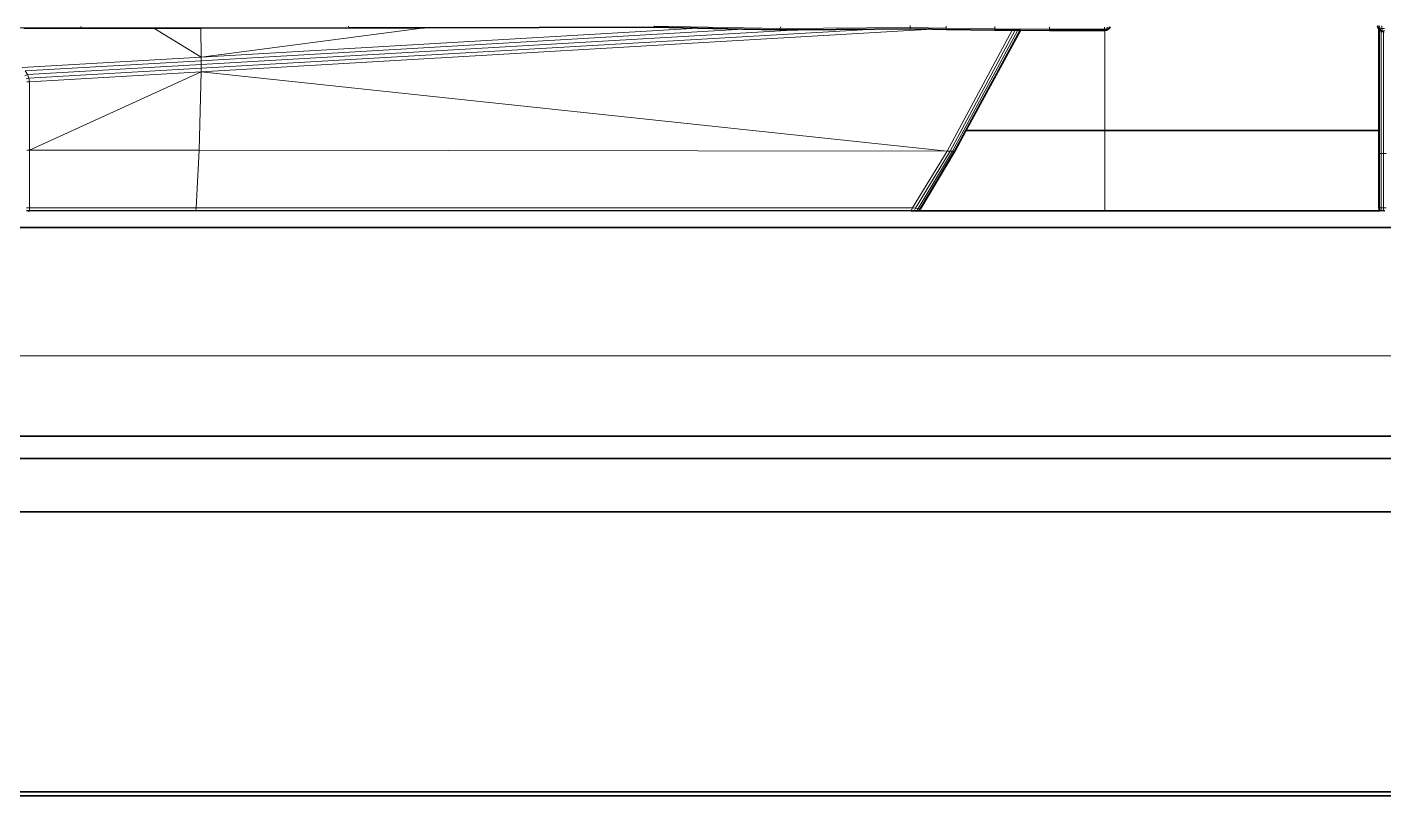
# Model space of a CAD drawing. Header units: inches. Extents: x 1 to 101, y 1 to 36.
# Drawn here: x 82.14 to 91.28, y 5.05 to 10.23 of the extents above; entities that cross this region are included whole.
import ezdxf

# ---------------------------------------------------------------- set-up
doc = ezdxf.new("R2010")
doc.units = ezdxf.units.IN
doc.header["$MEASUREMENT"] = 0
doc.layers.add('Default', color=7, linetype='Continuous')

msp = doc.modelspace()

# ---------------------------------------------------------------- linework, layer by layer
at = {"layer": 'Default', "color": 253, "lineweight": 0, "true_color": 0xaeaeae, "transparency": 33554687}
for p, q in [((82.5053, 10.2294), (82.5062, 10.2204)), ((82.5062, 10.2204), (82.5053, 10.2294)), ((84.3075, 10.2309), (84.3082, 10.2221)), ((82.5062, 10.2204), (80.7495, 10.2193)), ((84.3082, 10.2221), (82.5062, 10.2204))]:
    msp.add_line(p, q, dxfattribs=at).dxf.unprotected_set("ltscale", 0)
at = {"layer": 'Default', "color": 7, "lineweight": 15, "ltscale": 5.289577, "transparency": 33554687}
for p, q in [((82.5062, 10.2204), (82.5053, 10.2294)), ((84.3075, 10.2309), (84.3082, 10.2221)), ((86.3668, 10.2316), (86.3624, 10.225)), ((87.212, 10.2152), (86.3668, 10.2316)), ((88.0872, 10.2231), (88.0869, 10.2372)), ((88.3307, 10.2183), (88.3305, 10.2324)), ((91.2409, 10.2192), (91.2377, 10.236)), ((91.2479, 10.2344), (91.249, 10.2193)), ((91.2628, 10.2333), (91.263, 10.2169)), ((80.7495, 10.2193), (82.5062, 10.2204)), ((84.3082, 10.2221), (82.5062, 10.2204)), ((82.5062, 10.2204), (82.5071, 10.2183)), ((83.3114, 10.2191), (83.3153, 10.0235)), ((88.2366, 10.2106), (83.315, 9.9245)), ((83.3153, 10.0235), (86.6588, 10.2179)), ((87.8474, 10.2115), (83.3155, 9.9492)), ((86.9607, 10.2117), (83.3157, 9.9988)), ((83.3157, 9.974), (87.332, 10.2075)), ((84.3082, 10.2221), (84.309, 10.2202)), ((84.8174, 10.2211), (84.3082, 10.2221)), ((86.3624, 10.225), (84.8174, 10.2211)), ((86.3624, 10.225), (86.3619, 10.2241)), ((86.6588, 10.2179), (86.3624, 10.225)), ((87.2087, 10.2078), (86.9607, 10.2117)), ((87.2086, 10.2066), (87.2087, 10.2078)), ((87.2087, 10.2078), (87.212, 10.2152)), ((87.332, 10.2075), (87.2087, 10.2078)), ((87.212, 10.2152), (87.2179, 10.2277)), ((88.0872, 10.2231), (87.212, 10.2152)), ((88.0876, 10.2148), (87.8474, 10.2115)), ((88.3307, 10.2183), (88.0872, 10.2231)), ((88.0876, 10.2148), (88.0872, 10.2231)), ((88.0881, 10.2134), (88.0876, 10.2148)), ((88.2366, 10.2106), (88.0876, 10.2148)), ((88.3309, 10.2101), (88.2366, 10.2106)), ((88.6566, 10.2147), (88.3307, 10.2183)), ((88.3309, 10.2101), (88.3307, 10.2183)), ((88.6568, 10.2065), (88.3309, 10.2101)), ((88.3312, 10.2088), (88.3309, 10.2101)), ((88.7736, 10.2046), (88.3375, 9.3899)), ((88.3559, 9.3899), (88.7949, 10.2045)), ((88.3729, 9.3899), (88.8131, 10.2044)), ((88.384, 9.3899), (88.8253, 10.2043)), ((88.6566, 10.2147), (88.6565, 10.2287)), ((89.0247, 10.2125), (88.6566, 10.2147)), ((88.6568, 10.2065), (88.6566, 10.2147)), ((88.657, 10.2053), (88.6568, 10.2065)), ((88.7736, 10.2046), (88.6568, 10.2065)), ((89.0247, 10.2043), (88.8297, 10.2043)), ((89.0246, 10.2032), (89.0247, 10.2043)), ((89.0247, 10.2125), (89.0247, 10.2264)), ((89.396, 10.212), (89.0247, 10.2125)), ((89.0247, 10.2043), (89.0247, 10.2125)), ((89.3958, 10.204), (89.0247, 10.2043)), ((89.3956, 10.2025), (89.3958, 10.204)), ((89.3958, 10.204), (89.396, 10.212)), ((89.3971, 10.2028), (89.3958, 10.204)), ((89.396, 10.212), (89.3962, 10.2254)), ((89.396, 10.212), (89.4113, 10.2133)), ((89.3973, 9.5285), (89.3971, 10.2028)), ((89.4128, 10.2072), (89.4041, 10.2041)), ((89.4113, 10.2133), (89.4128, 10.226)), ((89.4113, 10.2133), (89.4229, 10.2173)), ((89.4128, 10.2072), (89.4113, 10.2133)), ((89.4197, 10.2104), (89.4128, 10.2072)), ((89.4128, 10.2058), (89.4128, 10.2072)), ((89.4229, 10.2173), (89.4264, 10.2283)), ((89.4264, 10.215), (89.4229, 10.2173)), ((91.237, 10.2206), (91.2409, 10.2192)), ((91.2409, 10.2192), (91.249, 10.2193)), ((91.2414, 10.214), (91.2409, 10.2192)), ((91.2466, 10.2061), (91.2459, 9.3737)), ((91.2484, 10.2057), (91.2525, 10.208)), ((91.249, 10.2193), (91.2525, 10.208)), ((91.249, 10.2193), (91.263, 10.2169)), ((91.2525, 10.208), (91.2642, 10.204)), ((91.257, 10.199), (91.257, 9.3738)), ((91.2613, 10.1977), (91.257, 10.199)), ((91.2611, 10.1964), (91.2613, 10.1977)), ((91.2642, 10.204), (91.2613, 10.1977)), ((91.279, 10.1943), (91.2613, 10.1977)), ((91.263, 10.2169), (91.2642, 10.204)), ((91.263, 10.2169), (91.2798, 10.2161)), ((91.2642, 10.204), (91.2795, 10.2025)), ((91.2732, 10.1936), (91.274, 9.3739)), ((83.3153, 10.0235), (82.1105, 9.9538)), ((82.1306, 9.9308), (83.3157, 9.9988)), ((82.146, 9.906), (83.3157, 9.974)), ((83.3157, 9.9988), (83.3153, 10.0235)), ((83.3155, 9.9492), (83.3157, 9.974)), ((83.3157, 9.974), (83.3157, 9.9988)), ((82.1268, 9.8985), (82.146, 9.906)), ((82.1306, 9.9308), (82.146, 9.906)), ((82.1554, 9.8809), (82.1369, 9.877)), ((82.146, 9.906), (82.1554, 9.8809)), ((82.1554, 9.8809), (83.3155, 9.9492)), ((82.1585, 9.857), (82.1554, 9.8809)), ((82.1585, 9.857), (83.315, 9.9245)), ((83.315, 9.9245), (83.3011, 9.3964)), ((83.315, 9.9245), (83.3155, 9.9492)), ((82.1585, 9.857), (82.1403, 9.8559)), ((82.1585, 9.3978), (82.1585, 9.857)), ((89.3973, 9.5285), (89.3973, 8.9897)), ((82.1585, 9.3978), (82.1401, 9.3979)), ((83.3011, 9.3964), (82.1585, 9.3978)), ((82.1585, 9.0087), (82.1585, 9.3978)), ((83.3011, 9.3964), (83.2801, 9.0086)), ((88.3375, 9.3899), (83.3011, 9.3964)), ((88.3375, 9.3899), (88.1024, 9.0087)), ((88.3559, 9.3899), (88.1229, 9.0064)), ((88.3729, 9.3899), (88.1403, 9.0044)), ((88.1519, 9.0031), (88.384, 9.3899)), ((88.3375, 9.3899), (88.3559, 9.3899)), ((88.3559, 9.3899), (88.3729, 9.3899)), ((88.3729, 9.3899), (88.384, 9.3899)), ((88.3875, 9.3899), (88.384, 9.3899)), ((91.2424, 9.3737), (91.2459, 9.3737)), ((91.2459, 9.3737), (91.257, 9.3738)), ((91.2459, 9.3737), (91.2462, 9.0087)), ((91.257, 9.3738), (91.274, 9.3739)), ((91.257, 9.3738), (91.257, 9.0087)), ((91.274, 9.3739), (91.2733, 9.0087)), ((91.274, 9.3739), (91.2924, 9.3739)), ((82.1394, 9.0087), (82.1585, 9.0087)), ((83.2801, 9.0086), (82.1585, 9.0087)), ((82.1585, 9.0087), (82.1585, 8.9897)), ((83.2792, 8.9902), (83.2801, 9.0086)), ((88.1024, 9.0087), (83.2801, 9.0086)), ((88.1024, 9.0087), (88.0948, 8.9897)), ((88.1024, 9.0087), (88.1229, 9.0064)), ((88.1148, 8.9897), (88.1229, 9.0064)), ((88.1229, 9.0064), (88.1403, 9.0044)), ((88.1403, 9.0044), (88.1313, 8.9897)), ((88.1403, 9.0044), (88.1519, 9.0031)), ((88.1519, 9.0031), (88.1421, 8.9897)), ((88.1561, 9.0027), (88.1519, 9.0031)), ((91.2462, 9.0087), (91.2424, 9.0087)), ((91.2499, 8.9899), (91.2462, 9.0087)), ((91.2462, 9.0087), (91.257, 9.0087)), ((91.2499, 8.9899), (91.2584, 8.9917)), ((91.257, 9.0087), (91.2584, 8.9917)), ((91.257, 9.0087), (91.2733, 9.0087)), ((91.2584, 8.9917), (91.259, 8.9897)), ((91.2584, 8.9917), (91.2737, 8.9899)), ((91.2733, 9.0087), (91.2737, 8.9899)), ((91.2733, 9.0087), (91.2924, 9.0087)), ((100.5311, 8.0125), (78.1798, 8.0125))]:
    msp.add_line(p, q, dxfattribs=at)
at = {"layer": 'Default', "color": 253, "lineweight": 0, "true_color": 0xa8a8a8, "transparency": 33554687}
for p, q in [((84.3082, 10.2221), (84.3075, 10.2309)), ((86.3668, 10.2316), (86.3624, 10.225)), ((84.8174, 10.2211), (84.3082, 10.2221)), ((86.3624, 10.225), (84.8174, 10.2211))]:
    msp.add_line(p, q, dxfattribs=at).dxf.unprotected_set("ltscale", 0)
at = {"layer": 'Default', "color": 253, "lineweight": 0, "true_color": 0xa4a4a4, "transparency": 33554687}
for p, q in [((86.3624, 10.225), (86.3668, 10.2316)), ((86.3668, 10.2316), (87.212, 10.2152)), ((86.6588, 10.2179), (86.3624, 10.225)), ((86.9607, 10.2117), (86.6588, 10.2179)), ((87.2087, 10.2078), (86.9607, 10.2117)), ((87.212, 10.2152), (87.2087, 10.2078))]:
    msp.add_line(p, q, dxfattribs=at).dxf.unprotected_set("ltscale", 0)
at = {"layer": 'Default', "color": 9, "lineweight": 0, "true_color": 0xc3c3c3, "transparency": 33554687}
for p, q in [((87.212, 10.2152), (86.3668, 10.2316)), ((87.2179, 10.2277), (87.212, 10.2152)), ((88.3375, 9.3899), (88.7736, 10.2046)), ((88.7949, 10.2045), (88.3559, 9.3899)), ((88.7736, 10.2046), (88.7949, 10.2045)), ((88.3559, 9.3899), (88.3375, 9.3899))]:
    msp.add_line(p, q, dxfattribs=at).dxf.unprotected_set("ltscale", 0)
at = {"layer": 'Default', "color": 9, "lineweight": 0, "true_color": 0xc6c6c6, "transparency": 33554687}
for p, q in [((88.0872, 10.2231), (88.0869, 10.2372)), ((88.3305, 10.2324), (88.3307, 10.2183)), ((88.3307, 10.2183), (88.0872, 10.2231)), ((91.274, 9.3739), (91.2732, 10.1936)), ((91.2732, 10.1936), (91.2784, 10.1925)), ((91.2924, 9.3739), (91.274, 9.3739))]:
    msp.add_line(p, q, dxfattribs=at).dxf.unprotected_set("ltscale", 0)
at = {"layer": 'Default', "color": 9, "lineweight": 0, "true_color": 0xc4c4c4, "transparency": 33554687}
for p, q in [((88.0869, 10.2372), (88.0872, 10.2231)), ((87.212, 10.2152), (87.2179, 10.2277)), ((88.0872, 10.2231), (87.212, 10.2152))]:
    msp.add_line(p, q, dxfattribs=at).dxf.unprotected_set("ltscale", 0)
at = {"layer": 'Default', "color": 9, "lineweight": 0, "true_color": 0xc5c5c5, "transparency": 33554687}
for p, q in [((88.3307, 10.2183), (88.3305, 10.2324)), ((88.6566, 10.2147), (88.3307, 10.2183)), ((88.6566, 10.2147), (88.6565, 10.2287)), ((88.6565, 10.2287), (88.6566, 10.2147)), ((89.0247, 10.2125), (88.6566, 10.2147)), ((89.0247, 10.2264), (89.0247, 10.2125))]:
    msp.add_line(p, q, dxfattribs=at).dxf.unprotected_set("ltscale", 0)
at = {"layer": 'Default', "color": 9, "lineweight": 0, "true_color": 0xc8c8c8, "transparency": 33554687}
for p, q in [((91.233, 10.2339), (91.237, 10.2206)), ((88.3559, 9.3899), (88.7949, 10.2045)), ((88.3729, 9.3899), (88.8131, 10.2044)), ((88.8131, 10.2044), (88.3729, 9.3899)), ((88.8253, 10.2043), (88.384, 9.3899)), ((88.4628, 9.5285), (88.8297, 10.2043)), ((88.6568, 10.2065), (88.6566, 10.2147)), ((88.6566, 10.2147), (89.0247, 10.2125)), ((88.7736, 10.2046), (88.6568, 10.2065)), ((88.7949, 10.2045), (88.7736, 10.2046)), ((88.7949, 10.2045), (88.8131, 10.2044)), ((88.8131, 10.2044), (88.7949, 10.2045)), ((88.8131, 10.2044), (88.8253, 10.2043)), ((88.8253, 10.2043), (88.8131, 10.2044)), ((88.8297, 10.2043), (88.8253, 10.2043)), ((88.8297, 10.2043), (89.0246, 10.2032)), ((89.0247, 10.2043), (88.8297, 10.2043)), ((89.0246, 10.2032), (89.3956, 10.2025)), ((89.0247, 10.2043), (89.0247, 10.2125)), ((89.0247, 10.2125), (89.396, 10.212)), ((89.0247, 10.2125), (89.0247, 10.2043)), ((89.3958, 10.204), (89.0247, 10.2043)), ((89.3956, 10.2025), (89.3971, 10.2028)), ((89.396, 10.212), (89.3958, 10.204)), ((89.3971, 10.2028), (89.4041, 10.2041)), ((89.3973, 9.5285), (89.3971, 10.2028)), ((89.3971, 10.2028), (89.3973, 9.5285)), ((89.4041, 10.2041), (89.4128, 10.2058)), ((89.4128, 10.2058), (89.4197, 10.2104)), ((89.4197, 10.2104), (89.4264, 10.215)), ((89.4264, 10.215), (89.4274, 10.2155)), ((89.4274, 10.2155), (89.4325, 10.223)), ((89.4325, 10.223), (89.434, 10.2283)), ((91.237, 10.2206), (91.2414, 10.214)), ((91.2414, 10.214), (91.2424, 10.2125)), ((91.2424, 9.5285), (91.2424, 10.2125)), ((91.2424, 10.2125), (91.2466, 10.2061)), ((91.2424, 10.2125), (91.2424, 9.5285)), ((91.2466, 10.2061), (91.2459, 9.3737)), ((91.2459, 9.3737), (91.2466, 10.2061)), ((91.2466, 10.2061), (91.2484, 10.2057)), ((91.2484, 10.2057), (91.2543, 10.2009)), ((91.2543, 10.2009), (91.257, 10.199)), ((91.257, 10.199), (91.257, 9.3738)), ((91.257, 9.3738), (91.257, 10.199)), ((91.257, 10.199), (91.2611, 10.1964)), ((91.2611, 10.1964), (91.2732, 10.1936)), ((91.2732, 10.1936), (91.274, 9.3739)), ((82.1403, 9.8559), (82.1585, 9.857)), ((82.1585, 9.857), (82.1585, 9.3978)), ((89.3973, 9.5285), (88.4628, 9.5285)), ((91.2424, 9.5285), (89.3973, 9.5285)), ((91.2424, 9.3737), (91.2424, 9.5285)), ((82.1585, 9.3978), (82.1401, 9.3979)), ((88.3729, 9.3899), (88.3559, 9.3899)), ((88.384, 9.3899), (88.3729, 9.3899)), ((91.2459, 9.3737), (91.2424, 9.3737)), ((91.257, 9.3738), (91.2459, 9.3737)), ((91.274, 9.3739), (91.257, 9.3738))]:
    msp.add_line(p, q, dxfattribs=at).dxf.unprotected_set("ltscale", 0)
at = {"layer": 'Default', "color": 7, "lineweight": 35, "ltscale": 5.289577, "transparency": 33554687}
for p, q in [((91.233, 10.2339), (91.237, 10.2206)), ((82.1208, 10.218), (82.5071, 10.2183)), ((82.5071, 10.2183), (82.9964, 10.2188)), ((82.9964, 10.2188), (83.3114, 10.2191)), ((83.3114, 10.2191), (84.309, 10.2202)), ((84.309, 10.2202), (84.8174, 10.2211)), ((84.8174, 10.2211), (86.3619, 10.2241)), ((86.3619, 10.2241), (86.6588, 10.2179)), ((86.6588, 10.2179), (86.9607, 10.2117)), ((86.9607, 10.2117), (87.2086, 10.2066)), ((87.2086, 10.2066), (87.332, 10.2075)), ((87.332, 10.2075), (87.8474, 10.2115)), ((87.8474, 10.2115), (88.0881, 10.2134)), ((88.0881, 10.2134), (88.2366, 10.2106)), ((88.2366, 10.2106), (88.3312, 10.2088)), ((88.3312, 10.2088), (88.657, 10.2053)), ((88.8297, 10.2043), (88.4628, 9.5285)), ((88.657, 10.2053), (88.7736, 10.2046)), ((88.7736, 10.2046), (88.7949, 10.2045)), ((88.7949, 10.2045), (88.8131, 10.2044)), ((88.8131, 10.2044), (88.8253, 10.2043)), ((88.8253, 10.2043), (88.8297, 10.2043)), ((88.8297, 10.2043), (89.0246, 10.2032)), ((89.0246, 10.2032), (89.3956, 10.2025)), ((89.3956, 10.2025), (89.3971, 10.2028)), ((89.3971, 10.2028), (89.4041, 10.2041)), ((89.4041, 10.2041), (89.4128, 10.2058)), ((89.4128, 10.2058), (89.4197, 10.2104)), ((89.4264, 10.215), (89.4197, 10.2104)), ((89.4274, 10.2155), (89.4264, 10.215)), ((89.4325, 10.223), (89.4274, 10.2155)), ((89.4325, 10.223), (89.434, 10.2283)), ((91.2414, 10.214), (91.237, 10.2206)), ((91.2424, 10.2125), (91.2414, 10.214)), ((91.2466, 10.2061), (91.2424, 10.2125)), ((91.2424, 10.2125), (91.2424, 9.5285)), ((91.2466, 10.2061), (91.2484, 10.2057)), ((91.2543, 10.2009), (91.2484, 10.2057)), ((91.2543, 10.2009), (91.257, 10.199)), ((91.257, 10.199), (91.2611, 10.1964)), ((91.2732, 10.1936), (91.2611, 10.1964)), ((91.2784, 10.1925), (91.2732, 10.1936)), ((88.3875, 9.3899), (88.4628, 9.5285)), ((88.4628, 9.5285), (89.3973, 9.5285)), ((91.2424, 9.5285), (89.3973, 9.5285)), ((91.2424, 9.5285), (91.2424, 9.3737)), ((88.1561, 9.0027), (88.3875, 9.3899)), ((91.2424, 9.3737), (91.2424, 9.0087)), ((82.1398, 8.99), (82.151, 8.9897)), ((82.1585, 8.9897), (82.151, 8.9897)), ((83.2792, 8.9902), (82.1585, 8.9897)), ((83.2792, 8.9902), (88.0948, 8.9897)), ((88.1148, 8.9897), (88.0948, 8.9897)), ((88.1313, 8.9897), (88.1148, 8.9897)), ((88.1421, 8.9897), (88.1313, 8.9897)), ((88.1465, 8.9897), (88.1421, 8.9897)), ((88.1561, 9.0027), (88.1465, 8.9897)), ((89.3973, 8.9897), (88.1465, 8.9897)), ((91.2461, 8.9897), (89.3973, 8.9897)), ((91.2443, 8.9989), (91.2424, 9.0087)), ((91.2461, 8.9897), (91.2443, 8.9989)), ((91.248, 8.9897), (91.2461, 8.9897)), ((91.248, 8.9897), (91.2499, 8.9899)), ((91.259, 8.9897), (91.2499, 8.9899)), ((91.2737, 8.9899), (91.259, 8.9897)), ((91.2737, 8.9899), (91.283, 8.9897)), ((98.9519, 8.8759), (79.5255, 8.8759)), ((99.2083, 7.4729), (79.3149, 7.4729)), ((79.3149, 7.3212), (99.2083, 7.3212)), ((78.1798, 6.9617), (100.5311, 6.9617)), ((81.4331, 5.051), (97.3178, 5.051)), ((81.4341, 5.0513), (97.3178, 5.051)), ((97.2122, 5.0787), (81.5391, 5.0787))]:
    msp.add_line(p, q, dxfattribs=at)
at = {"layer": 'Default', "color": 9, "lineweight": 0, "true_color": 0xcbcbcb, "transparency": 33554687}
for p, q in [((82.1208, 10.218), (82.5071, 10.2183)), ((82.5071, 10.2183), (82.9964, 10.2188)), ((82.9964, 10.2188), (83.3153, 10.0235)), ((82.1105, 9.9538), (83.3153, 10.0235)), ((83.3153, 10.0235), (82.1105, 9.9538)), ((83.3157, 9.9988), (82.1306, 9.9308)), ((82.1306, 9.9308), (83.3157, 9.9988)), ((82.146, 9.906), (83.3157, 9.974)), ((83.3157, 9.974), (82.146, 9.906)), ((83.3153, 10.0235), (83.3157, 9.9988)), ((83.3157, 9.974), (83.3155, 9.9492)), ((83.3157, 9.9988), (83.3157, 9.974)), ((82.146, 9.906), (82.1306, 9.9308)), ((82.1554, 9.8809), (82.146, 9.906)), ((83.3155, 9.9492), (82.1554, 9.8809)), ((82.1585, 9.857), (83.315, 9.9245)), ((83.315, 9.9245), (82.1585, 9.3978)), ((82.1585, 9.3978), (82.1585, 9.857)), ((82.1585, 9.0087), (82.1585, 9.3978)), ((82.1585, 9.3978), (83.3011, 9.3964)), ((83.2801, 9.0086), (83.3011, 9.3964)), ((83.3011, 9.3964), (83.2801, 9.0086)), ((83.3011, 9.3964), (88.3375, 9.3899)), ((88.3375, 9.3899), (88.1024, 9.0087)), ((83.2801, 9.0086), (82.1585, 9.0087)), ((88.1024, 9.0087), (83.2801, 9.0086))]:
    msp.add_line(p, q, dxfattribs=at).dxf.unprotected_set("ltscale", 0)
at = {"layer": 'Default', "color": 9, "lineweight": 0, "true_color": 0xcacaca, "transparency": 33554687}
for p, q in [((82.9964, 10.2188), (83.3114, 10.2191)), ((83.3153, 10.0235), (82.9964, 10.2188)), ((83.3114, 10.2191), (84.309, 10.2202)), ((83.3114, 10.2191), (83.3153, 10.0235)), ((83.3153, 10.0235), (83.3114, 10.2191)), ((88.2366, 10.2106), (83.315, 9.9245)), ((83.3153, 10.0235), (84.8174, 10.2211)), ((84.8174, 10.2211), (83.3153, 10.0235)), ((83.3153, 10.0235), (86.6588, 10.2179)), ((86.6588, 10.2179), (83.3153, 10.0235)), ((87.8474, 10.2115), (83.3155, 9.9492)), ((83.3155, 9.9492), (87.8474, 10.2115)), ((83.3157, 9.9988), (86.9607, 10.2117)), ((86.9607, 10.2117), (83.3157, 9.9988)), ((83.3157, 9.974), (87.332, 10.2075)), ((87.332, 10.2075), (83.3157, 9.974)), ((84.309, 10.2202), (84.8174, 10.2211)), ((84.8174, 10.2211), (86.3619, 10.2241)), ((86.3619, 10.2241), (86.6588, 10.2179)), ((86.6588, 10.2179), (86.9607, 10.2117)), ((86.9607, 10.2117), (87.2086, 10.2066)), ((87.2086, 10.2066), (87.332, 10.2075)), ((87.2087, 10.2078), (87.212, 10.2152)), ((87.332, 10.2075), (87.2087, 10.2078)), ((87.212, 10.2152), (88.0872, 10.2231)), ((87.332, 10.2075), (87.8474, 10.2115)), ((87.8474, 10.2115), (87.332, 10.2075)), ((88.0876, 10.2148), (87.8474, 10.2115)), ((87.8474, 10.2115), (88.0881, 10.2134)), ((88.0872, 10.2231), (88.0876, 10.2148)), ((88.0881, 10.2134), (88.2366, 10.2106)), ((83.3157, 9.9988), (83.3153, 10.0235)), ((83.3155, 9.9492), (83.3157, 9.974)), ((83.3157, 9.974), (83.3157, 9.9988)), ((82.1554, 9.8809), (83.3155, 9.9492)), ((82.1585, 9.857), (82.1554, 9.8809)), ((82.1585, 9.3978), (83.315, 9.9245)), ((83.315, 9.9245), (82.1585, 9.857)), ((83.315, 9.9245), (83.3011, 9.3964)), ((83.3011, 9.3964), (83.315, 9.9245)), ((83.315, 9.9245), (83.3155, 9.9492)), ((83.3155, 9.9492), (83.315, 9.9245)), ((83.315, 9.9245), (88.3375, 9.3899)), ((83.3011, 9.3964), (82.1585, 9.3978)), ((88.3375, 9.3899), (83.3011, 9.3964))]:
    msp.add_line(p, q, dxfattribs=at).dxf.unprotected_set("ltscale", 0)
at = {"layer": 'Default', "color": 9, "lineweight": 0, "true_color": 0xc9c9c9, "transparency": 33554687}
for p, q in [((83.315, 9.9245), (88.2366, 10.2106)), ((88.0876, 10.2148), (88.0872, 10.2231)), ((88.0872, 10.2231), (88.3307, 10.2183)), ((88.2366, 10.2106), (88.0876, 10.2148)), ((88.2366, 10.2106), (88.3312, 10.2088)), ((88.3309, 10.2101), (88.2366, 10.2106)), ((88.3309, 10.2101), (88.3307, 10.2183)), ((88.3307, 10.2183), (88.6566, 10.2147)), ((88.3307, 10.2183), (88.3309, 10.2101)), ((88.6568, 10.2065), (88.3309, 10.2101)), ((88.3312, 10.2088), (88.657, 10.2053)), ((88.7736, 10.2046), (88.3375, 9.3899)), ((88.6566, 10.2147), (88.6568, 10.2065)), ((88.657, 10.2053), (88.7736, 10.2046)), ((88.3375, 9.3899), (83.315, 9.9245)), ((82.1401, 9.3979), (82.1585, 9.3978)), ((82.1585, 9.3978), (82.1585, 9.0087)), ((88.1024, 9.0087), (88.3375, 9.3899)), ((88.3559, 9.3899), (88.1229, 9.0064)), ((88.3375, 9.3899), (88.3559, 9.3899)), ((91.2733, 9.0087), (91.274, 9.3739)), ((91.274, 9.3739), (91.2924, 9.3739)), ((82.1585, 9.0087), (82.1394, 9.0087)), ((82.1585, 9.0087), (83.2801, 9.0086)), ((82.1585, 8.9897), (82.1585, 9.0087)), ((83.2792, 8.9902), (82.1585, 8.9897)), ((83.2792, 8.9902), (83.2801, 9.0086)), ((83.2801, 9.0086), (83.2792, 8.9902)), ((88.0948, 8.9897), (83.2792, 8.9902)), ((83.2801, 9.0086), (88.1024, 9.0087)), ((88.1024, 9.0087), (88.0948, 8.9897)), ((88.1229, 9.0064), (88.1024, 9.0087)), ((91.2924, 9.0087), (91.2733, 9.0087)), ((97.3178, 5.051), (81.4341, 5.0513)), ((81.5391, 5.0787), (97.2122, 5.0787))]:
    msp.add_line(p, q, dxfattribs=at).dxf.unprotected_set("ltscale", 0)
at = {"layer": 'Default', "color": 253, "lineweight": 0, "true_color": 0xababab, "transparency": 33554687}
for p, q in [((88.384, 9.3899), (88.8253, 10.2043)), ((88.8297, 10.2043), (88.4628, 9.5285)), ((88.8253, 10.2043), (88.8297, 10.2043)), ((88.4628, 9.5285), (88.3875, 9.3899)), ((88.3875, 9.3899), (88.384, 9.3899))]:
    msp.add_line(p, q, dxfattribs=at).dxf.unprotected_set("ltscale", 0)
at = {"layer": 'Default', "color": 8, "lineweight": 0, "true_color": 0x828282, "transparency": 33554687}
for p, q in [((89.0247, 10.2125), (89.0247, 10.2264)), ((89.396, 10.212), (89.0247, 10.2125)), ((89.3962, 10.2254), (89.396, 10.212))]:
    msp.add_line(p, q, dxfattribs=at).dxf.unprotected_set("ltscale", 0)
at = {"layer": 'Default', "color": 254, "lineweight": 0, "true_color": 0xcccccc, "transparency": 33554687}
for p, q in [((88.3875, 9.3899), (88.4628, 9.5285)), ((88.4628, 9.5285), (89.3973, 9.5285)), ((89.3973, 9.5285), (89.3973, 8.9897)), ((89.3973, 8.9897), (89.3973, 9.5285)), ((89.3973, 9.5285), (91.2424, 9.5285)), ((91.2424, 9.5285), (91.2424, 9.3737)), ((88.1403, 9.0044), (88.3729, 9.3899)), ((88.1519, 9.0031), (88.384, 9.3899)), ((88.384, 9.3899), (88.1519, 9.0031)), ((88.1561, 9.0027), (88.3875, 9.3899)), ((88.3875, 9.3899), (88.1561, 9.0027)), ((88.3729, 9.3899), (88.384, 9.3899)), ((88.384, 9.3899), (88.3875, 9.3899)), ((91.2424, 9.3737), (91.2424, 9.0087)), ((91.2424, 9.0087), (91.2424, 9.3737)), ((91.2424, 9.3737), (91.2459, 9.3737)), ((91.2459, 9.3737), (91.257, 9.3738)), ((91.2459, 9.3737), (91.2462, 9.0087)), ((91.2462, 9.0087), (91.2459, 9.3737)), ((91.257, 9.3738), (91.274, 9.3739)), ((91.257, 9.3738), (91.257, 9.0087)), ((91.257, 9.0087), (91.257, 9.3738)), ((91.274, 9.3739), (91.2733, 9.0087)), ((82.1398, 8.99), (82.151, 8.9897)), ((82.151, 8.9897), (82.1585, 8.9897)), ((82.1585, 8.9897), (83.2792, 8.9902)), ((83.2792, 8.9902), (88.0948, 8.9897)), ((88.0948, 8.9897), (88.1148, 8.9897)), ((88.1148, 8.9897), (88.1313, 8.9897)), ((88.1313, 8.9897), (88.1421, 8.9897)), ((88.1519, 9.0031), (88.1403, 9.0044)), ((88.1421, 8.9897), (88.1465, 8.9897)), ((88.1465, 8.9897), (88.1561, 9.0027)), ((88.1465, 8.9897), (89.3973, 8.9897)), ((89.3973, 8.9897), (88.1465, 8.9897)), ((88.1561, 9.0027), (88.1519, 9.0031)), ((89.3973, 8.9897), (91.2461, 8.9897)), ((91.2461, 8.9897), (89.3973, 8.9897)), ((91.2424, 9.0087), (91.2443, 8.9989)), ((91.2462, 9.0087), (91.2424, 9.0087)), ((91.2443, 8.9989), (91.2461, 8.9897)), ((91.2461, 8.9897), (91.248, 8.9897)), ((91.257, 9.0087), (91.2462, 9.0087)), ((91.248, 8.9897), (91.2499, 8.9899)), ((91.2499, 8.9899), (91.259, 8.9897)), ((91.2733, 9.0087), (91.257, 9.0087)), ((91.259, 8.9897), (91.2737, 8.9899)), ((91.2737, 8.9899), (91.283, 8.9897)), ((98.9519, 8.8759), (79.5255, 8.8759)), ((79.5255, 8.8759), (98.9519, 8.8759)), ((100.5311, 8.0125), (78.1798, 8.0125)), ((78.1798, 8.0125), (100.5311, 8.0125)), ((99.2083, 7.4729), (79.3149, 7.4729)), ((79.3149, 7.4729), (99.2083, 7.4729)), ((79.3149, 7.3212), (99.2083, 7.3212)), ((99.2083, 7.3212), (79.3149, 7.3212)), ((100.5311, 6.9617), (78.1798, 6.9617)), ((78.1798, 6.9617), (100.5311, 6.9617)), ((97.2122, 5.0787), (81.5391, 5.0787))]:
    msp.add_line(p, q, dxfattribs=at).dxf.unprotected_set("ltscale", 0)
at = {"layer": 'Default', "color": 251, "lineweight": 0, "true_color": 0x5f5f5f, "transparency": 33554687}
for p, q in [((88.1229, 9.0064), (88.3559, 9.3899)), ((88.3729, 9.3899), (88.1403, 9.0044)), ((88.3559, 9.3899), (88.3729, 9.3899)), ((88.1403, 9.0044), (88.1229, 9.0064))]:
    msp.add_line(p, q, dxfattribs=at).dxf.unprotected_set("ltscale", 0)

doc.saveas('drawing.dxf')
